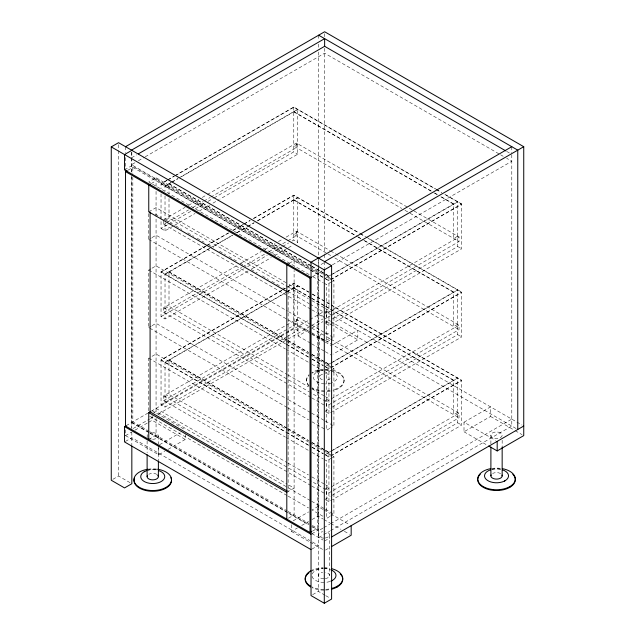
<?xml version="1.0" encoding="UTF-8"?>
<svg xmlns="http://www.w3.org/2000/svg" width="635" height="635" viewBox="0 0 635 635"><rect width="100%" height="100%" fill="white"/><g stroke="black" fill="none" stroke-linecap="round" stroke-linejoin="round"><path stroke-width="0.48" stroke-dasharray="3.17 2.38" d="M316.801 372.086L317.341 371.681M131.508 157.813L136.652 154.837M134.938 162.727L131.508 164.711L310.936 268.303M138.374 160.742L144.383 157.274M145.24 156.781L324.636 53.205L499.769 154.321M124.539 169.878L131.834 165.664L309.777 268.399M127.968 170.204L132.834 167.394L323.255 277.328M322.755 273.979L156.059 177.736L148.765 181.951L309.443 274.717M151.193 183.61L156.059 180.8M167.037 180.213L161.036 183.674L161.036 188.865M167.886 179.721L173.887 176.26M174.744 175.768L293.775 107.045L435.459 188.849M167.037 180.443L161.036 183.904L309.57 269.661M167.886 179.951L174.744 175.998M175.593 175.498L293.775 107.275L435.459 189.079M171.013 182.515L165.021 185.976L165.021 191.159M171.871 182.023L177.863 178.562M178.721 178.062L297.759 109.339L297.759 154.17L219.829 199.168M165.021 186.206L171.013 182.745M171.871 182.253L177.863 178.792M181.292 176.816L297.759 109.569M148.765 211.836L156.059 207.621L287.242 283.361M163.695 219.694L185.102 207.335M188.531 205.359L198.803 199.422M202.232 197.445L206.51 194.977M207.367 194.477L296.426 143.058L459.026 236.934L459.026 241.538L326.295 318.167L326.295 313.571L459.026 236.934M165.814 220.004L169.005 218.162L287.036 286.306M297.759 143.827L293.775 146.129L401.693 208.431M163.695 220.615L163.695 224.29L166.267 222.814M167.116 222.313L188.531 209.955M192.81 207.486L203.089 201.549M203.946 201.057L209.939 197.596M210.796 197.104L296.426 147.661L296.426 143.058M161.036 193.818L161.036 228.505L167.886 224.552M168.743 224.06L191.008 211.201M195.294 208.732L204.716 203.295M208.137 201.319L213.273 198.35M214.13 197.858L293.775 151.876L297.759 154.17M148.765 213.662L148.765 239.427L151.193 238.022M152.003 237.553L156.059 235.212L287.528 311.11M161.036 228.505L165.021 230.807L173.585 225.862M174.442 225.369L194.993 213.503M199.279 211.034L209.55 205.097M212.979 203.121L218.972 199.66M287.099 407.424L148.765 327.557L148.765 270.081L151.193 268.676M152.003 268.208L156.059 265.867L285.806 340.773M248.087 270.978L165.021 318.937L161.036 316.635L161.036 271.804L205.573 246.094M206.423 245.602L228.687 232.751M232.974 230.275L243.253 224.345M244.102 223.845L250.103 220.385M253.524 218.408L293.775 195.175L359.339 233.029M206.423 245.832L161.036 272.034L285.623 343.964M207.28 245.34L228.687 232.981M232.974 230.505L243.253 224.576M244.102 224.076L250.103 220.615M253.524 218.638L293.775 195.405L359.339 233.259M209.55 248.396L165.021 274.106L165.021 318.937M210.407 247.904L232.672 235.045M236.958 232.577L246.372 227.139M247.229 226.639L254.079 222.687M257.508 220.71L297.759 197.469L297.759 242.3L296.045 243.292M165.021 274.336L209.55 248.626M212.979 246.65L232.672 235.275M236.958 232.807L247.229 226.87M248.087 226.377L254.079 222.917M257.508 220.94L297.759 197.699M310.888 397.407L163.695 312.42L163.695 307.824L237.339 265.303M240.768 263.327L261.318 251.46M264.739 249.484L275.019 243.554M278.447 241.578L282.726 239.101M286.155 237.125L296.426 231.188L329.803 250.46M165.021 308.594L169.005 306.292L287.036 374.436M297.759 231.958L293.775 234.259L327.239 253.579M163.695 312.42L241.625 267.43M242.475 266.938L264.739 254.079M269.026 251.611L279.305 245.681M282.726 243.697L287.012 241.229M287.861 240.736L296.426 235.791L296.426 231.188M161.036 316.635L244.102 268.676M247.531 266.7L267.224 255.333M270.653 253.357L281.781 246.928M282.638 246.436L288.639 242.967M292.06 240.99L293.775 240.006L297.759 242.3M148.765 327.557L151.193 326.152M152.003 325.684L156.059 323.342L287.528 399.24M251.516 269.002L271.209 257.627M274.637 255.651L287.48 248.237M288.338 247.745L292.616 245.269M289.242 263.311L294.108 260.501L294.108 266.248M148.765 410.734L148.765 358.211L151.193 356.806M152.003 356.338L156.059 353.997L285.806 428.903M323.81 262.89L318.659 265.867L318.659 537.535L322.953 535.059M287.48 336.367L165.021 407.067L161.036 404.765L161.036 359.934L281.781 290.227M282.638 289.727L293.775 283.305L308.872 292.021M281.781 290.457L161.036 360.164L285.623 432.094M282.638 289.957L293.775 283.535L308.872 292.251M322.096 270.78L318.659 272.764L311.793 268.795M332.399 264.835L511.794 161.258L506.643 158.29M286.806 291.536L294.108 287.322L288.107 283.861M312.468 276.725L318.333 273.336L310.634 268.891M285.766 292.521L165.021 362.236L165.021 407.067M286.623 292.029L297.759 285.599L297.759 330.43L288.338 335.875M165.021 362.466L285.766 292.751M286.623 292.259L297.759 285.829M330.105 275.352L324.969 278.32L328.946 280.614M330.962 274.86L457.7 201.684L457.7 246.515L330.962 319.691M325.763 278.09L331.819 274.598M332.676 274.098L457.7 201.914M330.66 279.63L461.685 203.986L461.685 248.817L332.375 323.469M330.66 279.86L461.685 204.216L444.873 194.508M324.048 283.154L326.628 284.639L331.494 281.829M332.303 281.361L333.923 280.424L333.923 337.899L330.684 339.773M310.888 485.537L163.695 400.55L163.695 395.954L296.426 319.318L308.872 326.509M165.021 396.724L169.005 394.422L287.036 462.566M297.759 320.088L293.775 322.389L310.88 332.264M163.695 400.55L296.426 323.921L296.426 319.318M161.036 404.765L293.775 328.136L297.759 330.43M126.159 425.672L147.852 413.147M151.249 411.186L309.181 320M310.039 319.508L322.929 312.071M324.969 312.801L328.946 310.507L325.525 308.531M457.7 236.172L453.715 238.466L453.715 203.986L440.888 196.58M153.63 412.877L156.059 411.472L287.528 487.37M133.223 428.49L149.535 419.076M150.392 418.576L153.821 416.6M158.115 414.123L310.904 325.906M311.761 325.414L322.921 318.968M125.532 429.863L125.532 435.61L131.524 432.149M134.953 430.173L147.796 422.759M148.653 422.267L152.082 420.283L185.261 439.444L185.261 434.657M310.848 333.78L298.085 326.414L298.085 335.986L308.364 330.057M311.793 328.081L322.921 321.651M324.969 323.151L330.105 320.183M125.349 441.468L131.834 437.721L309.777 540.448M325.763 323.612L328.946 325.453L331.518 323.969M148.765 439.444L156.059 435.229L156.059 417.989M329.867 340.241L326.628 342.114L326.628 284.639M159.575 444.698L180.126 432.832M332.986 344.583L357.815 330.24L357.815 339.82L332.986 354.155M112.887 479.314L118.562 476.036L131.834 483.703M125.532 435.61L158.718 454.771L164.711 451.31M168.14 449.334L185.261 439.444M330.105 363.482L324.969 366.451L328.946 368.744M330.962 362.99L457.7 289.814L457.7 334.645L330.962 407.821M325.763 366.22L331.819 362.72M332.676 362.228L457.7 290.044M330.66 367.76L461.685 292.116L461.685 336.947L332.375 411.599M330.66 367.99L461.685 292.346L366.181 237.204M324.048 371.284L326.628 372.769L331.494 369.959M332.303 369.491L333.923 368.554L333.923 426.029L330.684 427.903M324.969 400.931L328.946 398.637L325.525 396.661M457.7 324.302L453.715 326.596L453.715 292.116L363.911 240.26M326.295 401.701L459.026 325.064L459.026 329.668L326.295 406.297L326.295 401.701L310.031 392.311M324.969 411.282L330.105 408.313M325.763 411.742L328.946 413.583L331.518 412.099M329.867 428.371L326.628 430.244L326.628 372.769M330.105 451.612L324.969 454.581L328.946 456.875M330.962 451.12L457.7 377.944L457.7 422.775L330.962 495.951M325.763 454.35L331.819 450.85M332.676 450.358L457.7 378.174M330.66 455.89L461.685 380.246L461.685 425.077L332.375 499.729M330.66 456.12L461.685 380.476L331.113 305.094M324.048 459.415L326.628 460.899L331.494 458.089M332.303 457.621L333.923 456.684L333.923 514.159L330.684 516.033M286.806 492.323L294.108 488.109L288.107 484.64M324.969 489.061L328.946 486.767L325.525 484.791M457.7 412.433L453.715 414.726L453.715 380.246L325.422 306.173M326.295 489.831L459.026 413.194L459.026 417.798L326.295 494.427L326.295 489.831L310.031 480.441M288.425 518.208L294.108 514.929L294.108 270.399M324.969 499.412L330.105 496.443M293.164 520.835L308.578 511.937M323.104 509.445L318 506.5L312.007 509.961L324.906 517.382M464.002 422.204L490.553 406.876L490.553 416.457L464.002 431.784L464.002 422.204L495.49 440.38M325.763 499.872L328.946 501.706L331.518 500.229M291.449 524.7L291.449 531.408L297.442 527.947M301.728 525.47L308.578 521.518M312.007 519.541L318 516.08L323.104 519.025M329.867 516.501L326.628 518.374L326.628 460.899M312.468 531.146L317.333 528.336L317.333 273.915M311.841 533.813L318.333 530.066L312.341 526.606M322.953 528.161L318.659 530.638L311.793 526.677M323.81 527.669L329.819 524.192M330.676 523.7L511.794 419.14M323.81 534.559L329.819 531.09M330.676 530.598L511.794 426.037L511.794 153.63M324.636 540.988L329.787 538.012M311.841 549.14L318.333 545.394L310.634 540.949M325.493 550.069L329.771 547.6M312.65 594.654L318.333 591.375L324.969 595.201M322.366 379.762L321.223 379.23A5.628 3.254 0 0 1 322.604 374.134M500.602 473.607L499.459 473.067A5.628 3.254 0 0 0 492.641 473.496M156.821 474.369L155.678 473.837A5.628 3.254 0 0 0 148.86 474.258M506.643 151.392L510.072 153.376M500.626 154.821L503.206 156.305M436.316 189.341L441.452 192.302M444.873 194.278L461.685 203.986M436.316 189.571L441.452 192.532M293.775 111.641L431.483 191.143M434.904 193.119L437.467 194.604M293.775 111.871L433.189 192.365M434.046 192.857L437.467 194.834M440.888 196.81L453.715 204.216M404.963 210.32L409.392 212.876M410.099 213.289L459.026 241.538M457.7 246.515L461.685 248.817M360.196 233.521L365.323 236.482M366.181 236.974L461.685 292.116M360.196 233.751L365.323 236.712M293.775 199.771L357.068 236.315M357.926 236.807L363.053 239.768M293.775 200.001L357.068 236.545M357.926 237.038L363.053 239.998M363.911 240.49L453.715 292.346M330.66 250.952L459.026 325.064M327.985 254.008L331.518 256.048M334.828 257.961L459.026 329.668M457.7 334.645L461.685 336.947M310.983 265.652L169.005 183.674L169.005 193.691M311.841 266.144L324.675 273.55M325.525 274.042L328.946 276.019L328.946 325.453M169.005 183.904L310.983 265.882M311.841 266.375L324.675 273.78M325.525 274.272L328.946 276.249M323.612 274.471L333.923 280.424M310.428 270.153L323.255 277.558M325.763 279.011L328.946 280.845M312.88 276.701L323.191 282.654M312.293 293.997L330.256 304.363M331.113 304.863L461.685 380.246M312.293 294.227L330.256 304.594M293.775 287.901L310.88 297.775M311.737 298.267L324.564 305.681M293.775 288.131L310.88 298.005M311.737 298.498L324.564 305.911M325.422 306.403L453.715 380.476M287.893 286.806L308.419 298.656M311.841 300.633L324.675 308.038M324.636 311.087L522.033 425.053M155.234 214.043L161.234 217.511M165.521 219.98L172.379 223.941M175.808 225.925L181.816 229.386M187.817 232.855L193.818 236.323M197.247 238.3L204.105 242.26M208.391 244.737L213.535 247.706M219.535 251.166L225.544 254.635M228.973 256.619L236.688 261.072M240.117 263.049L246.118 266.517M251.262 269.486L257.262 272.955M262.414 275.923L268.415 279.384M271.844 281.368L279.559 285.821M282.988 287.806L284.702 288.79M287.782 291.338L309.181 303.689M310.031 304.181L326.295 313.571M163.695 224.29L310.888 309.277M311.745 309.769L324.58 317.183M318.659 314.531L329.819 320.977M330.644 321.453L517.763 429.482M325.485 321.151L357.815 339.82M490.553 416.457L514.374 430.212M515.231 430.705L522.033 434.634M288.385 311.61L310.729 324.509M311.587 325.001L324.477 332.446M325.334 332.938L333.923 337.899M311.833 328.216L459.026 413.194M311.737 332.756L324.668 340.225M325.422 340.662L459.026 417.798M148.765 239.427L287.099 319.294M287.957 319.794L308.578 331.7M312.015 333.685L324.906 341.122M311.698 334.272L324.461 341.638M325.318 342.13L331.272 345.567M457.7 422.775L461.685 425.077M298.085 335.986L310.848 343.36M311.698 343.852L324.461 351.219M325.318 351.711L331.272 355.148M464.002 431.784L487.831 445.54M287.036 339.955L169.005 271.804L169.005 306.292M287.893 340.447L308.419 352.298M311.841 354.274L324.675 361.68M325.525 362.172L328.946 364.149L328.946 413.583M169.005 272.034L287.036 340.185M287.893 340.677L308.419 352.528M311.841 354.505L324.675 361.91M325.525 362.402L328.946 364.379M286.671 341.273L309.007 354.171M309.864 354.663L322.755 362.109M323.612 362.601L333.923 368.554M161.036 271.804L285.623 343.733M286.48 344.226L308.713 357.068M312.134 359.045L323.255 365.458M286.48 344.456L308.713 357.299M312.134 359.275L323.255 365.689M325.763 367.141L328.946 368.975M148.765 270.081L285.385 348.956M286.242 349.456L308.578 362.355M312.015 364.339L323.191 370.784M287.893 374.936L308.419 386.786M311.841 388.763L324.675 396.169M163.695 307.824L309.181 391.819M311.745 397.899L324.58 405.313M288.385 399.74L310.729 412.639M311.587 413.131L324.477 420.576M325.334 421.068L333.923 426.029M287.957 407.924L308.578 419.83M312.015 421.815L324.906 429.252M287.036 428.085L169.005 359.934L169.005 394.422M287.893 428.577L308.419 440.428M311.841 442.404L324.675 449.81M325.525 450.302L328.946 452.279L328.946 501.706M169.005 360.164L287.036 428.315M287.893 428.808L308.419 440.658M311.841 442.635L324.675 450.04M325.525 450.532L328.946 452.509M286.671 429.403L309.007 442.301M309.864 442.793L322.755 450.239M323.612 450.731L333.923 456.684M161.036 359.934L285.623 431.863M286.48 432.356L308.713 445.198M312.134 447.175L323.255 453.588M286.48 432.586L308.713 445.429M312.134 447.405L323.255 453.819M325.763 455.271L328.946 457.105M148.765 358.211L285.385 437.086M286.242 437.586L308.578 450.485M312.015 452.469L323.191 458.914M287.893 463.066L308.419 474.916M311.841 476.893L324.675 484.299M163.695 395.954L309.181 479.949M311.745 486.029L324.58 493.443M156.059 408.408L287.242 484.148M288.385 487.87L310.729 500.769M311.587 501.261L324.477 508.706M325.334 509.199L333.923 514.159M152.082 410.71L185.261 429.863M323.953 509.937L329.906 513.374M330.764 513.866L349.48 524.677M149.622 416.187L287.099 495.554M287.957 496.054L308.578 507.96M323.953 519.517L329.906 522.954M330.764 523.446L340.971 529.344M344.376 531.304L349.48 534.257M149.423 431.395L132.834 421.823L132.834 177.292M150.257 431.879L287.242 510.969M288.107 511.461L309.039 523.55M312.356 525.462L317.333 528.336M131.834 422.394L148.947 432.268M149.804 432.768L287.536 512.286M288.385 512.778L308.92 524.629M131.508 422.585L149.535 432.991M150.392 433.491L308.356 524.693M311.793 533.567L322.929 540.004M291.449 531.408L309.316 541.718M310.174 542.211L322.929 549.585M325.795 595.686L329.946 598.075M511.794 146.701L511.794 152.646M502.158 440.261L502.158 447.199M490.895 435.15L490.895 444.071M332.938 370.181A18.772 10.835 0 0 1 344.067 380.079L344.067 380.817M329.597 534.932L329.597 575.548M324.636 33.734L324.636 36.703M324.636 48.284L324.636 253.635M324.636 254.587L324.636 259.572M324.636 261.652L324.636 268.581M319.667 336.296L319.667 376.912M318.659 35.195L318.659 40.148M318.659 44.117L318.659 48.077M318.659 52.038L318.659 256.088M318.659 257.08L318.659 265.136M318.333 259.929L318.333 266.938M318.333 267.93L318.333 591.375M318 506.5L318 516.08M306.53 380.079L306.53 380.817M293.775 107.045L293.775 151.876M293.775 195.175L293.775 240.006M293.775 283.305L293.775 328.136M288.131 290.774L288.131 491.553M169.005 198.588L169.005 218.162M165.021 195.993L165.021 220.464M165.021 222.877L165.021 230.807M158.718 446.151L158.718 454.771M158.377 436.078L158.377 444M158.377 447.961L158.377 459.851M156.059 177.736L156.059 186.746M156.059 191.341L156.059 413.448M152.082 415.496L152.082 420.283M147.114 440.873L147.114 452.763M132.834 167.394L132.834 173.331M131.834 152.257L131.834 173.157M131.834 177.125L131.834 429.101M131.834 432.11L131.834 445.008M131.508 152.13L131.508 157.083M131.508 158.075L131.508 171.942M131.508 175.903L131.508 427.514M125.532 146.701L125.532 152.646M125.532 157.599L125.532 169.482M118.562 144.661L118.562 149.622M118.562 150.614L118.562 476.036M330.105 378.682A5.628 3.254 0 0 1 325.16 380.238M325.43 373.737A5.628 3.254 0 0 1 328.231 374.213L329.374 374.745A5.628 3.254 0 0 1 330.24 375.428M330.105 338.066A5.628 3.254 0 0 1 325.16 339.622M323.707 339.495A5.628 3.254 0 0 1 322.366 339.146L321.223 338.614A5.628 3.254 0 0 1 322.604 333.518M325.43 333.121A5.628 3.254 0 0 1 328.231 333.597L329.374 334.129A5.628 3.254 0 0 1 330.24 334.812M344.067 380.079A18.772 10.835 0 0 1 332.938 389.977M330.16 390.549A18.772 10.835 0 0 1 312.023 387.747M309.039 385.501A18.772 10.835 0 0 1 309.039 374.666M323.342 369.3A18.772 10.835 0 0 0 312.023 372.42L312.023 373.158A18.772 10.835 0 0 1 323.342 370.046M325.295 369.245A18.772 10.835 0 0 1 330.16 369.61M331.097 370.515A18.772 10.835 0 0 1 344.043 380.254A18.772 10.835 0 0 1 332.938 390.723M330.16 391.287A18.772 10.835 0 0 1 312.023 388.485M309.039 386.239A18.772 10.835 0 0 1 309.039 375.404M325.295 369.983A18.772 10.835 0 0 1 330.16 370.356M331.303 370.983A12.009 6.937 0 0 1 332.184 382.667M331.303 382.992A12.009 6.937 0 0 1 325.295 383.921M324.517 383.913A12.009 6.937 0 0 1 313.349 377.666A12.009 6.937 0 0 1 322.191 370.292M325.295 370.054A12.009 6.937 0 0 1 329.898 370.586M152.606 439.245A5.628 3.254 0 0 0 157.893 437.309A5.628 3.254 0 0 0 156.821 433.753L155.678 433.221A5.628 3.254 0 0 0 150.043 433.141M151.154 439.118A5.628 3.254 0 0 1 149.812 438.769M147.796 437.555A5.628 3.254 0 0 1 147.939 434.3M146.741 470.606A12.009 6.937 0 0 1 157.337 470.21M147.884 469.979A18.772 10.835 0 0 1 157.599 469.979M147.884 469.233A18.772 10.835 0 0 1 157.599 469.233M491.927 469.44A12.009 6.937 0 0 1 501.126 469.44M491.665 469.209A18.772 10.835 0 0 1 500.436 469.075M491.665 468.471A18.772 10.835 0 0 1 500.436 468.336M325.295 578.628A5.628 3.254 0 0 0 328.049 573.23L326.906 572.691A5.628 3.254 0 0 0 325.557 572.349M323.834 578.723A5.628 3.254 0 0 1 321.04 578.247L319.897 577.715A5.628 3.254 0 0 1 322.644 572.31M325.295 538.012A5.628 3.254 0 0 0 328.049 532.614L326.906 532.074A5.628 3.254 0 0 0 325.557 531.733M323.834 538.107A5.628 3.254 0 0 1 321.04 537.631L319.897 537.099A5.628 3.254 0 0 1 322.644 531.693M329.978 581.477A12.009 6.937 0 0 1 325.541 582.343M323.969 582.406A12.009 6.937 0 0 1 311.968 575.699A12.009 6.937 0 0 1 323.191 568.547M323.969 568.539A12.009 6.937 0 0 1 329.978 569.468M328.827 589.772A18.772 10.835 0 0 1 324.945 590.121M323.969 590.137A18.772 10.835 0 0 1 312.158 587.724M310.698 571.635A18.772 10.835 0 0 1 322.993 568.476M323.969 568.468A18.772 10.835 0 0 1 328.827 568.833M328.827 589.034A18.772 10.835 0 0 1 324.945 589.383M323.969 589.399A18.772 10.835 0 0 1 312.158 586.986M310.698 570.897A18.772 10.835 0 0 1 322.993 567.738M323.969 567.722A18.772 10.835 0 0 1 328.827 568.095M500.602 432.991L499.459 432.451A5.628 3.254 0 0 0 492.141 433.189A5.628 3.254 0 0 0 492.45 437.475L493.593 438.007A5.628 3.254 0 0 0 500.912 437.269A5.628 3.254 0 0 0 500.602 432.991"/><path stroke-width="0.95" d="M144.248 471.71L144.788 471.305M331.93 580.779L332.462 580.374M504.484 481.155L505.015 480.751M131.834 446L131.834 483.703L124.539 487.918L111.26 480.25L111.26 146.891L118.562 142.677L331.605 265.676L331.605 599.035L324.302 603.25L311.031 595.59L311.031 262.223L318.333 258.008M125.532 146.701L324.636 31.75L523.74 146.701L523.74 435.61L497.189 450.937L488.68 446.024M131.508 150.146L324.636 38.648L324.636 46.569M131.834 150.344L124.539 154.559L124.539 169.878L311.031 277.551M138.374 153.845L324.636 46.307L505.778 150.892M311.658 531.614L310.031 532.551L125.532 426.037L125.532 171.609L127.159 170.672M150.384 184.079L148.765 185.015L148.765 211.836L286.806 291.536M288.425 263.779L286.806 264.716L286.806 519.144M318.659 258.199L511.794 146.701M324.636 261.652L523.74 146.701M125.532 171.609L310.031 278.13L311.658 277.193M111.26 146.891L324.302 269.891L331.605 265.676M311.031 549.608L124.539 441.936L124.539 426.609L126.159 425.672M148.765 439.444L148.765 412.623L150.384 411.686M331.486 537.027L523.74 426.037M331.486 546.608L351.179 535.234L351.179 525.661M318.659 35.195L517.763 150.146L517.763 429.482M287.274 491.061L150.09 411.853L150.09 212.066M148.765 412.623L286.806 492.323M124.539 426.609L311.031 534.281M509.802 486.6L509.802 487.339M502.158 447.199L502.158 475.925M497.189 441.357L497.189 450.937M490.895 447.04L490.895 475.766M337.241 586.224L337.241 586.962M324.302 269.891L324.302 603.25M310.031 278.13L310.031 532.551M158.377 460.843L158.377 476.694M147.114 454.739L147.114 476.536M157.686 475.051A5.628 3.254 0 0 1 156.631 478.965A5.628 3.254 0 0 1 149.812 479.385L148.669 478.853A5.628 3.254 0 0 1 147.344 475.694M157.599 469.233A18.772 10.835 0 0 1 168.116 485.918A18.772 10.835 0 0 1 137.366 485.918A18.772 10.835 0 0 1 147.884 469.233M158.75 470.606A12.009 6.937 0 0 1 161.941 481.068A12.009 6.937 0 0 1 143.542 481.068A12.009 6.937 0 0 1 146.741 470.606M170.879 477.639A18.772 10.835 0 0 1 152.741 491.284A18.772 10.835 0 0 1 134.612 477.639M501.999 475.083A5.628 3.254 0 0 1 499.848 478.472A5.628 3.254 0 0 1 493.593 478.623L492.45 478.091A5.628 3.254 0 0 1 491.125 474.932M502.325 468.63A18.772 10.835 0 0 1 511.715 485.307A18.772 10.835 0 0 1 481.338 485.307A18.772 10.835 0 0 1 490.728 468.63M512.786 474.258A18.772 10.835 0 0 1 501.388 490.149A18.772 10.835 0 0 1 477.758 479.679M477.822 478.734A18.772 10.835 0 0 1 480.266 474.258M502.531 469.844A12.009 6.937 0 0 1 505.73 480.306A12.009 6.937 0 0 1 487.323 480.306A12.009 6.937 0 0 1 490.522 469.844M331.605 568.658A18.772 10.835 0 0 1 342.741 578.564A18.772 10.835 0 0 1 331.605 588.462M310.698 586.224A18.772 10.835 0 0 1 310.698 570.897M342.106 576.501A18.772 10.835 0 0 1 331.605 589.201M310.698 586.962A18.772 10.835 0 0 1 309.078 572.707M340.225 573.881A18.772 10.835 0 0 1 341.749 575.818M330.859 569.785A12.009 6.937 0 0 1 330.859 581.152"/></g></svg>
